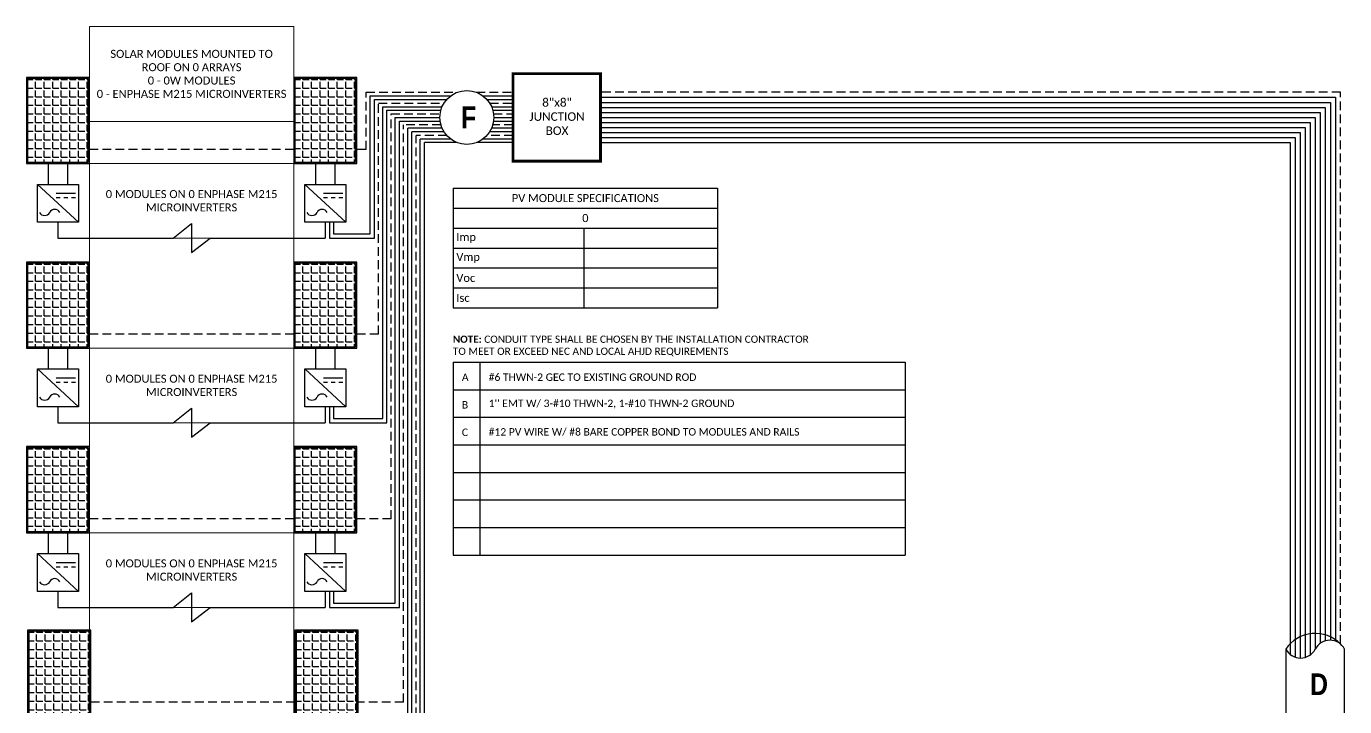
# Model space of a CAD drawing. Header units: feet. Extents: x 14703 to 15272, y 16028 to 16618.
# Drawn here: x 14703 to 15272, y 16324 to 16618 of the extents above; entities that cross this region are included whole.
import ezdxf

# ---------------------------------------------------------------- set-up
doc = ezdxf.new("R2010")
doc.units = ezdxf.units.FT
doc.header["$MEASUREMENT"] = 0
doc.linetypes.add('HIDDEN', pattern=[0.375, 0.25, -0.125])
doc.layers.add('TEXT', color=7, linetype='Continuous')
doc.styles.add('ONE LINE TXT', font='techb___.ttf')
doc.styles.get("Standard").update_dxf_attribs({"font": 'CALIBRI.TTF'})

# ---------------------------------------------------------------- blocks, each defined once
blk = doc.blocks.new('*T14')
at = {"layer": 'Defpoints', "color": 8, "linetype": 'ByBlock', "lineweight": 0, "transparency": 16777216}
for p, q in [((0, 0), (88.16, 0)), ((0, 0), (0, -409.45)), ((88.16, 0), (88.16, -409.45)), ((0, -41.08), (88.16, -41.08)), ((0, -59.24), (88.16, -59.24)), ((0, -91.46), (88.16, -91.46)), ((0, -138.99), (88.16, -138.99)), ((0, -171.21), (88.16, -171.21)), ((0, -218.74), (88.16, -218.74)), ((0, -250.97), (88.16, -250.97)), ((0, -297.99), (88.16, -297.99)), ((0, -330.21), (88.16, -330.21)), ((0, -377.23), (88.16, -377.23)), ((0, -409.45), (88.16, -409.45))]:
    blk.add_line(p, q, dxfattribs=at)
at = {"color": 0, "linetype": 'Continuous', "transparency": 16777216, "char_height": 3.4544, "width": 83.574, "attachment_point": 5}
for s, insert in [('{\\fCalibri|b0|i0|c0;SOLAR MODULES MOUNTED TO ROOF ON 0 ARRAYS^J0 - 0W MODULES^J0 - ENPHASE M215 MICROINVERTERS', (44.08, -20.54)), ('{\\fCalibri|b0|i0|c0;', (44.08, -50.16)), ('{\\fCalibri|b0|i0|c0;0 MODULES ON 0 ENPHASE M215 MICROINVERTERS', (44.08, -75.35)), ('{\\fCalibri|b0|i0|c0;', (44.08, -115.23)), ('{\\fCalibri|b0|i0|c0;0 MODULES ON 0 ENPHASE M215 MICROINVERTERS', (44.08, -155.1)), ('{\\fCalibri|b0|i0|c0;', (44.08, -194.98)), ('{\\fCalibri|b0|i0|c0;0 MODULES ON 0 ENPHASE M215 MICROINVERTERS', (44.08, -234.86)), ('{\\fCalibri|b0|i0|c0;', (44.08, -274.48)), ('{\\fCalibri|b0|i0|c0;0 MODULES ON 0 ENPHASE M215 MICROINVERTERS', (44.08, -314.1)), ('{\\fCalibri|b0|i0|c0;', (44.08, -353.72)), ('{\\fCalibri|b0|i0|c0;0 MODULES ON 0 ENPHASE M215 MICROINVERTERS', (44.08, -393.34))]:
    blk.add_mtext(s, dxfattribs=dict(at, insert=insert))
blk = doc.blocks.new('8x8box')
at = {"lineweight": 50, "const_width": 1.19}
blk.add_lwpolyline([(37.78, 0), (0, 0), (0, 37.78), (37.78, 37.78)], close=True, dxfattribs=at)
at = {"color": 1, "insert": (19.03, 19.26), "char_height": 3.6576, "attachment_point": 5}
blk.add_mtext_dynamic_manual_height_columns('8"x8"  JUNCTION BOX ', width=0.4767, gutter_width=7.17, heights=[0], dxfattribs=at)
blk = doc.blocks.new('*T15')
at = {"color": 0, "lineweight": -2, "transparency": 16777216}
for p, q in [((0, 0), (114.19, 0)), ((0, 0), (0, -51.69)), ((114.19, 0), (114.19, -51.69)), ((0, -8.62), (114.19, -8.62)), ((0, -17.23), (114.19, -17.23)), ((56.41, -17.23), (56.41, -51.69)), ((0, -25.85), (114.19, -25.85)), ((0, -34.46), (114.19, -34.46)), ((0, -43.08), (114.19, -43.08)), ((0, -51.69), (114.19, -51.69))]:
    blk.add_line(p, q, dxfattribs=at)
at = {"color": 0, "linetype": 'Continuous', "transparency": 16777216, "char_height": 3.4544}
for s, insert, width, attachment_point in [('{\\fCalibri|b0|i0|c0;PV MODULE SPECIFICATIONS', (57.09, -4.31), 111.433, 5), ('{\\fCalibri|b0|i0|c0;0', (57.09, -12.92), 111.433, 5), ('{\\fCalibri|b0|i0|c0;Imp', (1.38, -21.54), 53.6551, 4), ('{\\fCalibri|b0|i0|c0;', (57.78, -21.54), 55.0254, 4), ('{\\fCalibri|b0|i0|c0;Vmp', (1.38, -30.15), 53.6551, 4), ('{\\fCalibri|b0|i0|c0;', (57.78, -30.15), 55.0254, 4), ('{\\fCalibri|b0|i0|c0;Voc', (1.38, -38.77), 53.6551, 4), ('{\\fCalibri|b0|i0|c0;', (57.78, -38.77), 55.0254, 4), ('{\\fCalibri|b0|i0|c0;Isc', (1.38, -47.39), 53.6551, 4), ('{\\fCalibri|b0|i0|c0;', (57.78, -47.39), 55.0254, 4)]:
    blk.add_mtext(s, dxfattribs=dict(at, insert=insert, width=width, attachment_point=attachment_point))
blk = doc.blocks.new('*T21')
at = {"linetype": 'ByBlock', "lineweight": -2, "transparency": 16777216}
for p, q in [((0, 0), (195.1, 0)), ((0, 0), (0, -83.27)), ((11.58, 0), (11.58, -83.27)), ((195.1, 0), (195.1, -83.27)), ((0, -11.84), (195.1, -11.84)), ((0, -23.75), (195.1, -23.75)), ((0, -35.65), (195.1, -35.65)), ((0, -47.56), (195.1, -47.56)), ((0, -59.46), (195.1, -59.46)), ((0, -71.37), (195.1, -71.37)), ((0, -83.27), (195.1, -83.27))]:
    blk.add_line(p, q, dxfattribs=at)
at = {"color": 0, "linetype": 'Continuous', "transparency": 16777216, "char_height": 3.2119, "attachment_point": 7}
for s, insert, width in [('{\\fCalibri|b0|i0|c0;A', (3.78, -8.06), 4.025), ('{\\fCalibri|b0|i0|c0;#6 THWN-2 GEC TO EXISTING GROUND ROD', (15.36, -8.06), 175.9562), ('{\\fCalibri|b0|i0|c0;B', (3.78, -19.97), 4.025), ("{\\fCalibri|b0|i0|c0;1'' EMT W/ 3-#10 THWN-2, 1-#10 THWN-2 GROUND", (15.36, -19.97), 175.9562), ('{\\fCalibri|b0|i0|c0;#12 PV WIRE W/ #8 BARE COPPER BOND TO MODULES AND RAILS', (15.36, -31.87), 175.9562), ('{\\fCalibri|b0|i0|c0;C', (3.78, -31.87), 4.025), ('{\\fCalibri|b0|i0|c0;', (3.78, -43.78), 4.025), ('{\\fCalibri|b0|i0|c0;', (15.36, -43.78), 175.9562), ('{\\fCalibri|b0|i0|c0;', (3.78, -55.68), 4.025), ('{\\fCalibri|b0|i0|c0;', (15.36, -55.68), 175.9562), ('{\\fCalibri|b0|i0|c0;', (3.78, -67.59), 4.025), ('{\\fCalibri|b0|i0|c0;', (15.36, -67.59), 175.9562), ('{\\fCalibri|b0|i0|c0;', (3.78, -79.5), 4.025), ('{\\fCalibri|b0|i0|c0;', (15.36, -79.5), 175.9562)]:
    blk.add_mtext(s, dxfattribs=dict(at, insert=insert, width=width))

msp = doc.modelspace()

# ---------------------------------------------------------------- hatches: boundary and pattern name
at = {"linetype": 'Continuous'}
h = msp.add_hatch(dxfattribs=at)
h.set_pattern_fill('ANGLE', color=256, scale=13.54666)
h.set_pattern_definition([(0, (14766.325, 4576.9447), (0, 3.7253315), [2.709332, -1.0159995]), (90, (14766.325, 4576.9447), (-3.7253315, 2e-16), [2.709332, -1.0159995])])
h.paths.add_polyline_path([(14703.31, 16595.24), (14703.31, 16559.06), (14729.55, 16559.06), (14729.55, 16595.24)])
h = msp.add_hatch(dxfattribs=at)
h.set_pattern_fill('ANGLE', color=256, scale=13.54666)
h.set_pattern_definition([(0, (14881.745, 4576.9447), (0, 3.7253315), [2.709332, -1.0159995]), (90, (14881.745, 4576.9447), (-3.7253315, 2e-16), [2.709332, -1.0159995])])
h.paths.add_polyline_path([(14818.73, 16595.24), (14818.73, 16559.06), (14844.97, 16559.06), (14844.97, 16595.24)])
h = msp.add_hatch(dxfattribs=at)
h.set_pattern_fill('ANGLE', color=256, scale=13.54666)
h.set_pattern_definition([(0, (14766.325, 4497.1916), (0, 3.7253315), [2.709332, -1.0159995]), (90, (14766.325, 4497.1916), (-3.7253315, 2e-16), [2.709332, -1.0159995])])
h.paths.add_polyline_path([(14703.31, 16515.49), (14703.31, 16479.31), (14729.55, 16479.31), (14729.55, 16515.49)])
h = msp.add_hatch(dxfattribs=at)
h.set_pattern_fill('ANGLE', color=256, scale=13.54666)
h.set_pattern_definition([(0, (14881.745, 4497.1916), (0, 3.7253315), [2.709332, -1.0159995]), (90, (14881.745, 4497.1916), (-3.7253315, 2e-16), [2.709332, -1.0159995])])
h.paths.add_polyline_path([(14818.73, 16515.49), (14818.73, 16479.31), (14844.97, 16479.31), (14844.97, 16515.49)])
h = msp.add_hatch(dxfattribs=at)
h.set_pattern_fill('ANGLE', color=256, scale=13.54666)
h.set_pattern_definition([(0, (14766.325, 4417.4385), (0, 3.7253315), [2.709332, -1.0159995]), (90, (14766.325, 4417.4385), (-3.7253315, 2e-16), [2.709332, -1.0159995])])
h.paths.add_polyline_path([(14703.31, 16435.74), (14703.31, 16399.55), (14729.55, 16399.55), (14729.55, 16435.74)])
h = msp.add_hatch(dxfattribs=at)
h.set_pattern_fill('ANGLE', color=256, scale=13.54666)
h.set_pattern_definition([(0, (14881.745, 4417.4385), (0, 3.7253315), [2.709332, -1.0159995]), (90, (14881.745, 4417.4385), (-3.7253315, 2e-16), [2.709332, -1.0159995])])
h.paths.add_polyline_path([(14818.73, 16435.74), (14818.73, 16399.55), (14844.97, 16399.55), (14844.97, 16435.74)])
h = msp.add_hatch(dxfattribs=at)
h.set_pattern_fill('ANGLE', color=256, scale=13.54666)
h.set_pattern_definition([(0, (14766.834, 4338.1944), (0, 3.7253315), [2.709332, -1.0159995]), (90, (14766.834, 4338.1944), (-3.7253315, 2e-16), [2.709332, -1.0159995])])
h.paths.add_polyline_path([(14703.82, 16356.49), (14703.82, 16320.31), (14730.06, 16320.31), (14730.06, 16356.49)])
h = msp.add_hatch(dxfattribs=at)
h.set_pattern_fill('ANGLE', color=256, scale=13.54666)
h.set_pattern_definition([(0, (14882.254, 4338.1944), (0, 3.7253315), [2.709332, -1.0159995]), (90, (14882.254, 4338.1944), (-3.7253315, 2e-16), [2.709332, -1.0159995])])
h.paths.add_polyline_path([(14819.24, 16356.49), (14819.24, 16320.31), (14845.48, 16320.31), (14845.48, 16356.49)])

# ---------------------------------------------------------------- linework, layer by layer
at = {"color": 92, "linetype": 'HIDDEN', "ltscale": 15}
for p, q in [((14849.45, 16564.6), (14849.45, 16589.31)), ((14849.45, 16589.31), (14888.77, 16589.31)), ((14897.17, 16589.31), (14912.89, 16589.31)), ((14854.86, 16484.85), (14854.86, 16584.64)), ((14854.86, 16584.64), (14883.11, 16584.64)), ((14860.26, 16405.09), (14860.26, 16579.98)), ((14860.26, 16579.98), (14881.42, 16579.98)), ((14902.83, 16584.64), (14912.89, 16584.64)), ((14904.53, 16579.98), (14912.89, 16579.98)), ((14865.67, 16325.94), (14865.67, 16575.32)), ((14881.73, 16575.32), (14865.67, 16575.32)), ((14912.89, 16575.32), (14904.21, 16575.32)), ((14871.08, 16246.7), (14871.08, 16570.66)), ((14884.28, 16570.66), (14871.08, 16570.66)), ((14912.89, 16570.66), (14901.66, 16570.66)), ((14849.45, 16564.6), (14845.48, 16564.6)), ((14854.86, 16484.85), (14845.48, 16484.85)), ((14860.26, 16405.09), (14845.48, 16405.09)), ((14865.67, 16325.85), (14845.99, 16325.85))]:
    msp.add_line(p, q, dxfattribs=at)
at = {"color": 10, "linetype": 'Continuous'}
for p, q in [((14851.25, 16528.13), (14851.25, 16587.75)), ((14851.25, 16587.75), (14885.97, 16587.75)), ((14899.97, 16587.75), (14912.89, 16587.75)), ((14950.67, 16587.14), (15267.96, 16587.14)), ((15267.96, 16587.14), (15267.96, 16352.23)), ((14856.66, 16448.38), (14856.66, 16583.09)), ((14856.66, 16583.09), (14882.28, 16583.09)), ((14903.66, 16583.09), (14912.89, 16583.09)), ((14950.67, 16582.78), (15263.61, 16582.78)), ((15263.61, 16582.78), (15263.61, 16352.34)), ((14862.07, 16368.62), (14862.07, 16578.43)), ((14862.07, 16578.43), (14881.31, 16578.43)), ((14867.47, 16289.38), (14867.47, 16573.77)), ((14882.28, 16573.77), (14867.47, 16573.77)), ((14912.89, 16573.77), (14903.66, 16573.77)), ((14904.63, 16578.43), (14912.89, 16578.43)), ((14950.67, 16578.43), (15259.26, 16578.43)), ((14950.67, 16574.08), (15254.91, 16574.08)), ((15254.91, 16574.08), (15254.91, 16345.23)), ((15259.26, 16578.43), (15259.26, 16348.79)), ((14872.88, 16210.14), (14872.88, 16569.11)), ((14885.97, 16569.11), (14872.88, 16569.11)), ((14912.89, 16569.11), (14899.97, 16569.11)), ((14950.67, 16569.73), (15250.56, 16569.73)), ((15250.56, 16569.73), (15250.56, 16345.35)), ((14835.46, 16528.13), (14851.25, 16528.13)), ((14835.46, 16448.38), (14856.66, 16448.38)), ((14835.46, 16368.62), (14862.07, 16368.62))]:
    msp.add_line(p, q, dxfattribs=at)
at = {"linetype": 'Continuous'}
for p, q in [((14853.06, 16526.33), (14853.06, 16586.2)), ((14853.06, 16586.2), (14884.28, 16586.2)), ((14901.66, 16586.2), (14912.89, 16586.2)), ((14858.46, 16446.58), (14858.46, 16581.54)), ((14858.46, 16581.54), (14881.73, 16581.54)), ((14904.21, 16581.54), (14912.89, 16581.54)), ((14863.87, 16366.82), (14863.87, 16576.88)), ((14863.87, 16576.88), (14881.42, 16576.88)), ((14904.53, 16576.88), (14912.89, 16576.88)), ((14869.28, 16287.58), (14869.28, 16572.22)), ((14883.11, 16572.22), (14869.28, 16572.22)), ((14912.89, 16572.22), (14902.83, 16572.22)), ((14874.68, 16208.33), (14874.68, 16567.55)), ((14888.77, 16567.55), (14874.68, 16567.55)), ((14912.89, 16567.55), (14897.17, 16567.55)), ((14712.28, 16558.55), (14712.28, 16549.54)), ((14720.59, 16558.55), (14720.59, 16549.54)), ((14827.7, 16558.55), (14827.7, 16549.54)), ((14836.01, 16558.55), (14836.01, 16549.54)), ((14707.61, 16549.54), (14725.26, 16549.54)), ((14707.61, 16533.15), (14707.61, 16549.54)), ((14707.61, 16549.54), (14725.26, 16533.15)), ((14725.26, 16549.54), (14725.26, 16533.15)), ((14823.03, 16549.54), (14840.68, 16549.54)), ((14823.03, 16533.15), (14823.03, 16549.54)), ((14823.03, 16549.54), (14840.68, 16533.15)), ((14840.68, 16549.54), (14840.68, 16533.15)), ((14725.26, 16533.15), (14707.61, 16533.15)), ((14840.68, 16533.15), (14823.03, 16533.15)), ((14833.65, 16526.33), (14853.06, 16526.33)), ((14712.28, 16478.8), (14712.28, 16469.79)), ((14720.59, 16478.8), (14720.59, 16469.79)), ((14827.7, 16478.8), (14827.7, 16469.79)), ((14836.01, 16478.8), (14836.01, 16469.79)), ((14707.61, 16469.79), (14725.26, 16469.79)), ((14707.61, 16453.39), (14707.61, 16469.79)), ((14707.61, 16469.79), (14725.26, 16453.39)), ((14725.26, 16469.79), (14725.26, 16453.39)), ((14823.03, 16469.79), (14840.68, 16469.79)), ((14823.03, 16453.39), (14823.03, 16469.79)), ((14823.03, 16469.79), (14840.68, 16453.39)), ((14840.68, 16469.79), (14840.68, 16453.39)), ((14725.26, 16453.39), (14707.61, 16453.39)), ((14840.68, 16453.39), (14823.03, 16453.39)), ((14833.65, 16446.58), (14858.46, 16446.58)), ((14712.28, 16399.04), (14712.28, 16390.03)), ((14720.59, 16399.04), (14720.59, 16390.03)), ((14827.7, 16399.04), (14827.7, 16390.03)), ((14836.01, 16399.04), (14836.01, 16390.03)), ((14707.61, 16390.03), (14725.26, 16390.03)), ((14707.61, 16373.64), (14707.61, 16390.03)), ((14707.61, 16390.03), (14725.26, 16373.64)), ((14725.26, 16390.03), (14725.26, 16373.64)), ((14823.03, 16390.03), (14840.68, 16390.03)), ((14823.03, 16373.64), (14823.03, 16390.03)), ((14823.03, 16390.03), (14840.68, 16373.64)), ((14840.68, 16390.03), (14840.68, 16373.64)), ((14725.26, 16373.64), (14707.61, 16373.64)), ((14840.68, 16373.64), (14823.03, 16373.64)), ((14833.65, 16366.82), (14863.87, 16366.82))]:
    msp.add_line(p, q, dxfattribs=at)
at = {"color": 7, "linetype": 'Continuous'}
for p, q in [((14950.67, 16584.96), (15265.79, 16584.96)), ((14950.67, 16580.61), (15261.44, 16580.61)), ((15261.44, 16580.61), (15261.44, 16351.29)), ((15265.79, 16584.96), (15265.79, 16352.62)), ((14950.67, 16576.26), (15257.09, 16576.26)), ((15257.09, 16576.26), (15257.09, 16346.29)), ((14950.67, 16571.91), (15252.74, 16571.91)), ((15252.74, 16571.91), (15252.74, 16344.95)), ((14950.67, 16567.56), (15248.39, 16567.56)), ((15248.39, 16567.56), (15248.39, 16346.56)), ((14724.03, 16545.55), (14715.64, 16545.55)), ((14839.45, 16545.55), (14831.06, 16545.55)), ((14717.39, 16543.73), (14715.64, 16543.73)), ((14720.71, 16543.73), (14718.96, 16543.73)), ((14724.03, 16543.73), (14722.28, 16543.73)), ((14832.81, 16543.73), (14831.06, 16543.73)), ((14836.13, 16543.73), (14834.38, 16543.73)), ((14839.45, 16543.73), (14837.7, 16543.73)), ((14766.19, 16526.33), (14774.14, 16532.59)), ((14774.14, 16532.59), (14774.14, 16520.06)), ((14774.14, 16520.06), (14782.1, 16526.33)), ((14724.03, 16465.79), (14715.64, 16465.79)), ((14839.45, 16465.79), (14831.06, 16465.79)), ((14717.39, 16463.98), (14715.64, 16463.98)), ((14720.71, 16463.98), (14718.96, 16463.98)), ((14724.03, 16463.98), (14722.28, 16463.98)), ((14832.81, 16463.98), (14831.06, 16463.98)), ((14836.13, 16463.98), (14834.38, 16463.98)), ((14839.45, 16463.98), (14837.7, 16463.98)), ((14766.19, 16446.58), (14774.14, 16452.84)), ((14774.14, 16452.84), (14774.14, 16440.31)), ((14774.14, 16440.31), (14782.1, 16446.58)), ((14724.03, 16386.04), (14715.64, 16386.04)), ((14839.45, 16386.04), (14831.06, 16386.04)), ((14717.39, 16384.22), (14715.64, 16384.22)), ((14720.71, 16384.22), (14718.96, 16384.22)), ((14724.03, 16384.22), (14722.28, 16384.22)), ((14832.81, 16384.22), (14831.06, 16384.22)), ((14836.13, 16384.22), (14834.38, 16384.22)), ((14839.45, 16384.22), (14837.7, 16384.22)), ((14766.19, 16366.82), (14774.14, 16373.09)), ((14774.14, 16373.09), (14774.14, 16360.56)), ((14774.14, 16360.56), (14782.1, 16366.82)), ((15246.57, 16348.79), (15246.57, 16318.2)), ((15271.95, 16318.2), (15271.95, 16348.79))]:
    msp.add_line(p, q, dxfattribs=at)
at = {"linetype": 'Continuous', "flags": 128}
for points in [[(14702.8, 16595.75), (14702.8, 16558.55), (14730.06, 16558.55), (14730.06, 16595.75), (14702.8, 16595.75)], [(14818.22, 16595.75), (14818.22, 16558.55), (14845.48, 16558.55), (14845.48, 16595.75), (14818.22, 16595.75)], [(14716.43, 16533.15), (14716.43, 16526.33)], [(14831.85, 16533.15), (14831.85, 16526.33)], [(14833.65, 16533.15), (14833.65, 16526.33)], [(14716.43, 16526.33), (14766.19, 16526.33)], [(14782.1, 16526.33), (14831.85, 16526.33)], [(14702.8, 16516), (14702.8, 16478.8), (14730.06, 16478.8), (14730.06, 16516), (14702.8, 16516)], [(14818.22, 16516), (14818.22, 16478.8), (14845.48, 16478.8), (14845.48, 16516), (14818.22, 16516)], [(14716.43, 16453.39), (14716.43, 16446.58)], [(14831.85, 16453.39), (14831.85, 16446.58)], [(14833.65, 16453.39), (14833.65, 16446.58)], [(14716.43, 16446.58), (14766.19, 16446.58)], [(14782.1, 16446.58), (14831.85, 16446.58)], [(14702.8, 16436.24), (14702.8, 16399.04), (14730.06, 16399.04), (14730.06, 16436.24), (14702.8, 16436.24)], [(14818.22, 16436.24), (14818.22, 16399.04), (14845.48, 16399.04), (14845.48, 16436.24), (14818.22, 16436.24)], [(14716.43, 16373.64), (14716.43, 16366.82)], [(14831.85, 16373.64), (14831.85, 16366.82)], [(14833.65, 16373.64), (14833.65, 16366.82)], [(14716.43, 16366.82), (14766.19, 16366.82)], [(14782.1, 16366.82), (14831.85, 16366.82)], [(14703.31, 16357), (14703.31, 16319.8), (14730.57, 16319.8), (14730.57, 16357), (14703.31, 16357)], [(14818.73, 16357), (14818.73, 16319.8), (14845.99, 16319.8), (14845.99, 16357), (14818.73, 16357)]]:
    msp.add_lwpolyline(points, dxfattribs=at)
for points in [[(14703.31, 16595.24), (14703.31, 16559.06), (14729.55, 16559.06), (14729.55, 16595.24)], [(14818.73, 16595.24), (14818.73, 16559.06), (14844.97, 16559.06), (14844.97, 16595.24)], [(14703.31, 16515.49), (14703.31, 16479.31), (14729.55, 16479.31), (14729.55, 16515.49)], [(14818.73, 16515.49), (14818.73, 16479.31), (14844.97, 16479.31), (14844.97, 16515.49)], [(14703.31, 16435.74), (14703.31, 16399.55), (14729.55, 16399.55), (14729.55, 16435.74)], [(14818.73, 16435.74), (14818.73, 16399.55), (14844.97, 16399.55), (14844.97, 16435.74)], [(14703.82, 16356.49), (14703.82, 16320.31), (14730.06, 16320.31), (14730.06, 16356.49)], [(14819.24, 16356.49), (14819.24, 16320.31), (14845.48, 16320.31), (14845.48, 16356.49)]]:
    msp.add_lwpolyline(points, close=True, dxfattribs=at)
at = {"color": 7, "flags": 128}
msp.add_lwpolyline([(14912.89, 16589.31), (14912.89, 16567.55)], dxfattribs=at)
at = {"color": 92, "linetype": 'HIDDEN', "ltscale": 15, "flags": 128}
for points in [[(14818.22, 16564.6), (14730.06, 16564.6)], [(14818.22, 16484.85), (14730.06, 16484.85)], [(14818.22, 16405.09), (14730.06, 16405.09)], [(14818.73, 16325.85), (14730.57, 16325.85)]]:
    msp.add_lwpolyline(points, dxfattribs=at)
at = {"color": 10, "linetype": 'Continuous', "flags": 128}
for points in [[(14835.46, 16533.15), (14835.46, 16528.13)], [(14835.46, 16453.39), (14835.46, 16448.38)], [(14835.46, 16373.64), (14835.46, 16368.62)]]:
    msp.add_lwpolyline(points, dxfattribs=at)
at = {"color": 7, "linetype": 'Continuous'}
msp.add_circle((14892.97, 16578.43), 11.66, dxfattribs=at)
at = {"linetype": 'Continuous'}
for centre, radius, start, end in [((14710.67, 16538.56), 2.48, 207.6639, 332.3361), ((14715.06, 16536.26), 2.48, 27.6639, 152.3361), ((14826.09, 16538.56), 2.48, 207.6639, 332.3361), ((14830.48, 16536.26), 2.48, 27.6639, 152.3361), ((14710.67, 16458.8), 2.48, 207.6639, 332.3361), ((14715.06, 16456.5), 2.48, 27.6639, 152.3361), ((14826.09, 16458.8), 2.48, 207.6639, 332.3361), ((14830.48, 16456.5), 2.48, 27.6639, 152.3361), ((14710.67, 16379.05), 2.48, 207.6639, 332.3361), ((14715.06, 16376.75), 2.48, 27.6639, 152.3361), ((14826.09, 16379.05), 2.48, 207.6639, 332.3361), ((14830.48, 16376.75), 2.48, 27.6639, 152.3361), ((15265.61, 16345.46), 7.16, 27.6639, 152.3361), ((15252.92, 16352.11), 7.16, 207.6639, 332.3361)]:
    msp.add_arc(centre, radius, start, end, dxfattribs=at)
at = {"color": 7, "linetype": 'Continuous'}
msp.add_arc((15259.26, 16340.36), 15.23, 43.9732, 146.4265, dxfattribs=at)
at = {"layer": 'TEXT', "color": 92, "linetype": 'HIDDEN', "ltscale": 15}
for p, q in [((15270.14, 16589.31), (14950.67, 16589.31)), ((15270.14, 16351.01), (15270.14, 16589.31))]:
    msp.add_line(p, q, dxfattribs=at)

# ---------------------------------------------------------------- block references
for name, p in [('*T14', (14730.06, 16617.79)), ('*T15', (14887.05, 16547.89)), ('*T21', (14887.05, 16472.68))]:
    msp.add_blockref(name, p)
at = {"color": 7}
msp.add_blockref('8x8box', (14912.89, 16559.54), dxfattribs=at)

# ---------------------------------------------------------------- texts
at = {"color": 1, "linetype": 'Continuous', "char_height": 9.3833, "attachment_point": 1, "style": 'ONE LINE TXT'}
for s, insert in [('{\\W1;\\C256;F}', (14890.42, 16583.19)), ('{\\W1;\\C256;D}', (15257.01, 16338.31))]:
    msp.add_mtext_dynamic_manual_height_columns(s, width=0.1385, gutter_width=2.13, heights=[0], dxfattribs=dict(at, insert=insert))
at = {"color": 10, "insert": (14886.95, 16484.22), "char_height": 3.10896, "attachment_point": 1}
msp.add_mtext_dynamic_manual_height_columns('\\A1;{\\fCalibri|b1|i0|c0|p34;NOTE:} {\\A0;\\H1.0052x;CONDUIT TYPE SHALL BE CHOSEN BY THE INSTALLATION CONTRACTOR\\PTO MEET OR EXCEED NEC AND LOCAL AHJD REQUIREMENTS}', width=164.3528, gutter_width=0, heights=[9.89], dxfattribs=at)

doc.saveas('drawing.dxf')
